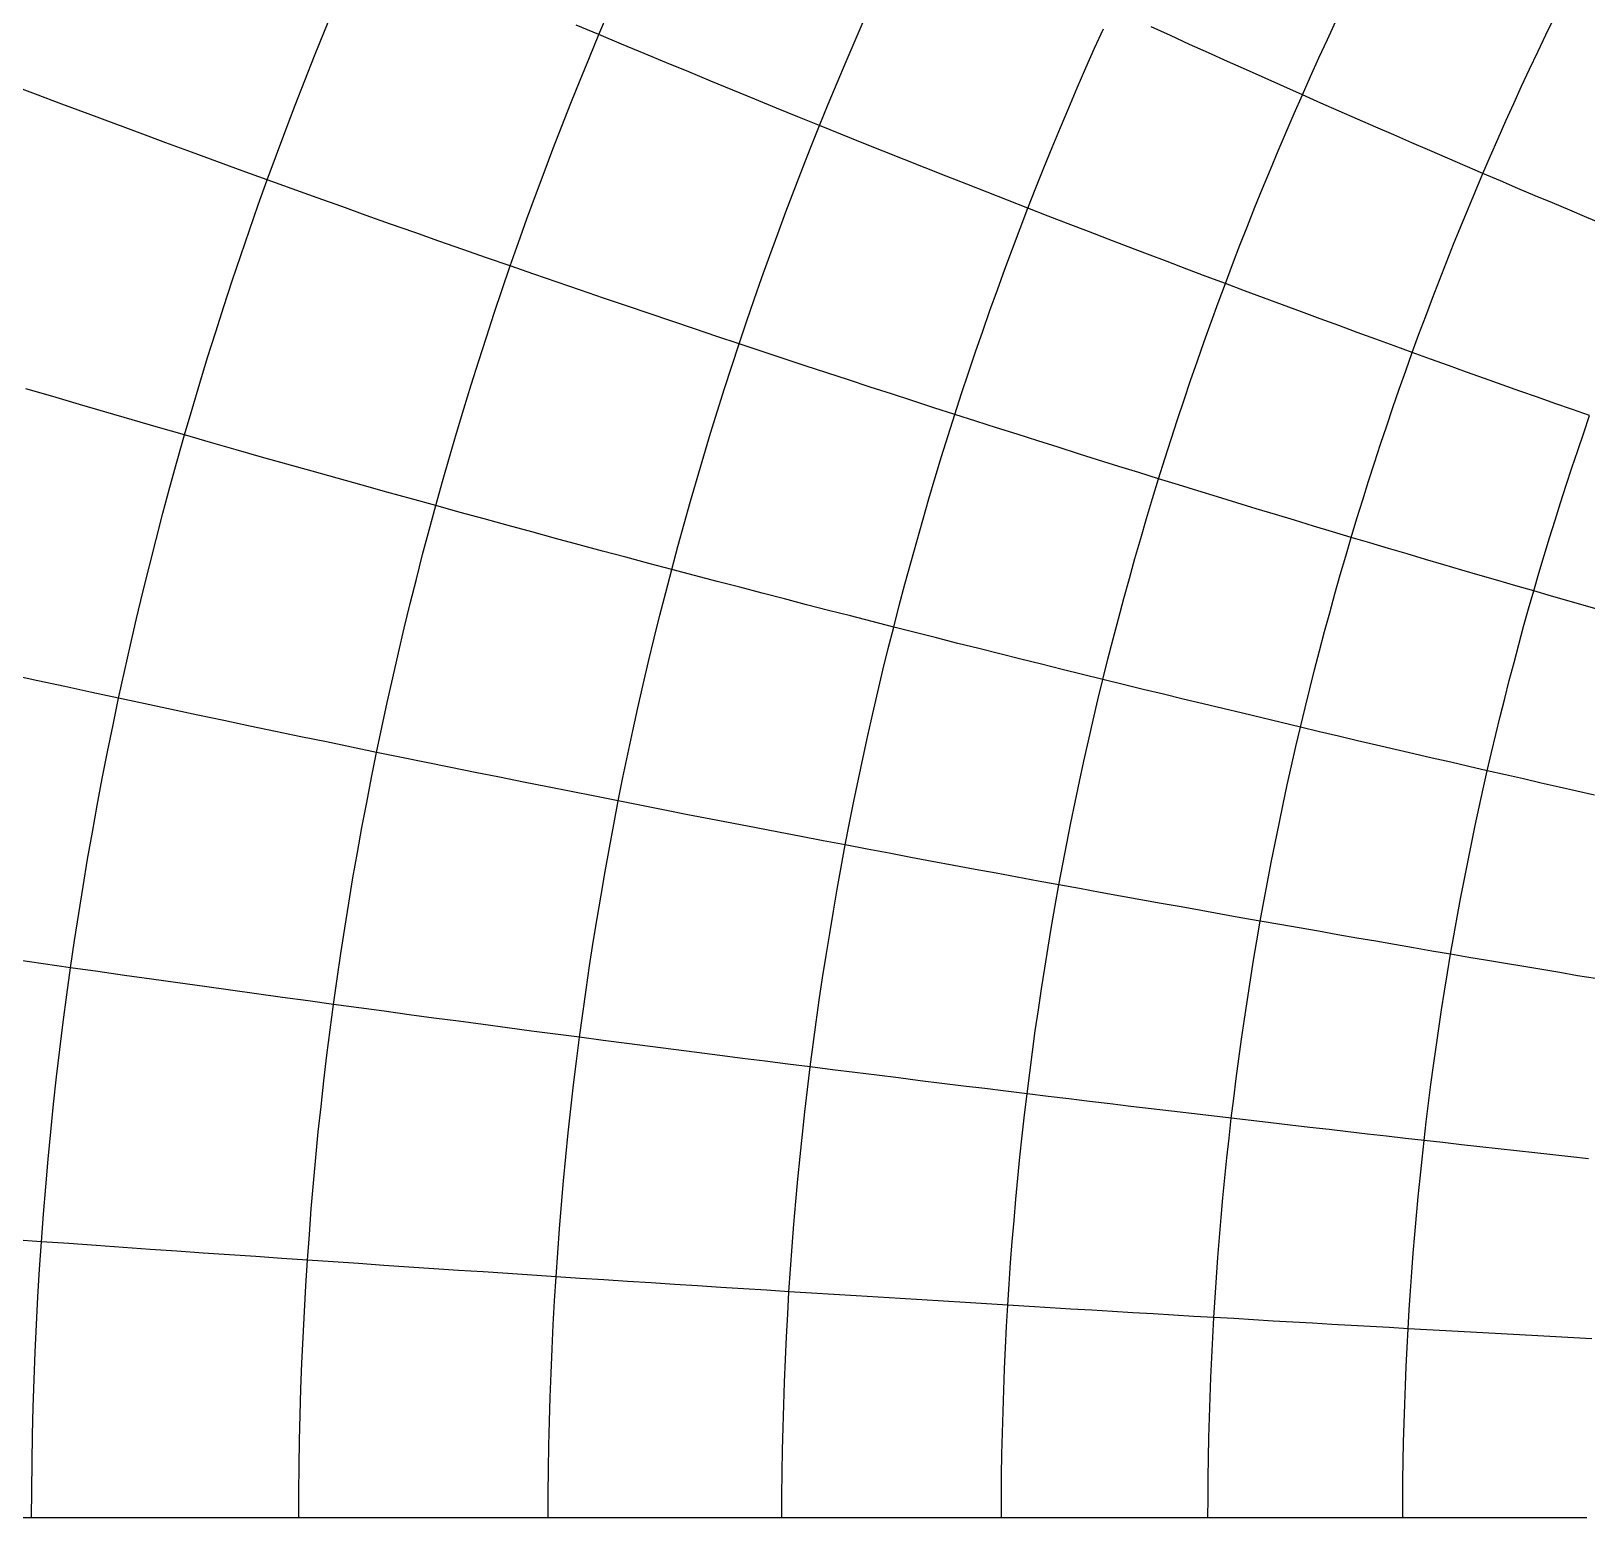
# Model space of a CAD drawing. Header units: metres. Extents: x -3.79 to 3.79, y -1 to 0.
# Drawn here: x -0.5185 to -0.3281, y -1 to -0.8181 of the extents above; entities that cross this region are included whole.
import ezdxf

# ---------------------------------------------------------------- set-up
doc = ezdxf.new("R2010")
doc.units = ezdxf.units.M

msp = doc.modelspace()

# ---------------------------------------------------------------- linework, layer by layer
for p, q in [((-0.48258, -0.81808), (-0.48135, -0.81509)), ((-0.44898, -0.81848), (-0.4478, -0.81571)), ((-0.41763, -0.81919), (-0.4165, -0.81662)), ((-0.35982, -0.8191), (-0.35877, -0.81686)), ((-0.33308, -0.81851), (-0.33207, -0.81642)), ((-0.48379, -0.82108), (-0.48258, -0.81808)), ((-0.44898, -0.81848), (-0.45176, -0.81731)), ((-0.45014, -0.82127), (-0.44898, -0.81848)), ((-0.44621, -0.81964), (-0.44898, -0.81848)), ((-0.38832, -0.82016), (-0.38724, -0.81776)), ((-0.37904, -0.81861), (-0.3814, -0.81754)), ((-0.37669, -0.81968), (-0.37904, -0.81861)), ((-0.33408, -0.8206), (-0.33308, -0.81851)), ((-0.44346, -0.82079), (-0.44621, -0.81964)), ((-0.41874, -0.82178), (-0.41763, -0.81919)), ((-0.38938, -0.82257), (-0.38832, -0.82016)), ((-0.37436, -0.82073), (-0.37669, -0.81968)), ((-0.37204, -0.82177), (-0.37436, -0.82073)), ((-0.36085, -0.82134), (-0.35982, -0.8191)), ((-0.33507, -0.8227), (-0.33408, -0.8206)), ((-0.48499, -0.82409), (-0.48379, -0.82108)), ((-0.45128, -0.82406), (-0.45014, -0.82127)), ((-0.44072, -0.82193), (-0.44346, -0.82079)), ((-0.438, -0.82306), (-0.44072, -0.82193)), ((-0.41984, -0.82438), (-0.41874, -0.82178)), ((-0.39043, -0.825), (-0.38938, -0.82257)), ((-0.36973, -0.82281), (-0.37204, -0.82177)), ((-0.36187, -0.8236), (-0.36085, -0.82134)), ((-0.48616, -0.82711), (-0.48499, -0.82409)), ((-0.45241, -0.82686), (-0.45128, -0.82406)), ((-0.43529, -0.82418), (-0.438, -0.82306)), ((-0.4326, -0.82529), (-0.43529, -0.82418)), ((-0.42092, -0.82699), (-0.41984, -0.82438)), ((-0.36744, -0.82383), (-0.36973, -0.82281)), ((-0.36515, -0.82485), (-0.36744, -0.82383)), ((-0.36288, -0.82586), (-0.36187, -0.8236)), ((-0.33605, -0.82481), (-0.33507, -0.8227)), ((-0.51796, -0.82577), (-0.52122, -0.82454)), ((-0.51473, -0.82699), (-0.51796, -0.82577)), ((-0.42992, -0.82638), (-0.4326, -0.82529)), ((-0.42726, -0.82747), (-0.42992, -0.82638)), ((-0.39147, -0.82743), (-0.39043, -0.825)), ((-0.36288, -0.82586), (-0.36515, -0.82485)), ((-0.36388, -0.82813), (-0.36288, -0.82586)), ((-0.36062, -0.82686), (-0.36288, -0.82586)), ((-0.33702, -0.82692), (-0.33605, -0.82481)), ((-0.51152, -0.82819), (-0.51473, -0.82699)), ((-0.50832, -0.82938), (-0.51152, -0.82819)), ((-0.48732, -0.83015), (-0.48616, -0.82711)), ((-0.45352, -0.82968), (-0.45241, -0.82686)), ((-0.42462, -0.82854), (-0.42726, -0.82747)), ((-0.42198, -0.82961), (-0.42092, -0.82699)), ((-0.3925, -0.82987), (-0.39147, -0.82743)), ((-0.36486, -0.83041), (-0.36388, -0.82813)), ((-0.35837, -0.82785), (-0.36062, -0.82686)), ((-0.35613, -0.82883), (-0.35837, -0.82785)), ((-0.33798, -0.82905), (-0.33702, -0.82692)), ((-0.50515, -0.83056), (-0.50832, -0.82938)), ((-0.48846, -0.8332), (-0.48732, -0.83015)), ((-0.45461, -0.83251), (-0.45352, -0.82968)), ((-0.42198, -0.82961), (-0.42462, -0.82854)), ((-0.42304, -0.83224), (-0.42198, -0.82961)), ((-0.41937, -0.83066), (-0.42198, -0.82961)), ((-0.39351, -0.83232), (-0.3925, -0.82987)), ((-0.35391, -0.82981), (-0.35613, -0.82883)), ((-0.35169, -0.83077), (-0.35391, -0.82981)), ((-0.33892, -0.83118), (-0.33798, -0.82905)), ((-0.502, -0.83172), (-0.50515, -0.83056)), ((-0.49886, -0.83288), (-0.502, -0.83172)), ((-0.41677, -0.83171), (-0.41937, -0.83066)), ((-0.41418, -0.83274), (-0.41677, -0.83171)), ((-0.36584, -0.8327), (-0.36486, -0.83041)), ((-0.34949, -0.83173), (-0.35169, -0.83077)), ((-0.3473, -0.83268), (-0.34949, -0.83173)), ((-0.33986, -0.83332), (-0.33892, -0.83118)), ((-0.49575, -0.83402), (-0.49886, -0.83288)), ((-0.49265, -0.83514), (-0.49575, -0.83402)), ((-0.48958, -0.83626), (-0.48846, -0.8332)), ((-0.45569, -0.83535), (-0.45461, -0.83251)), ((-0.42407, -0.83488), (-0.42304, -0.83224)), ((-0.41161, -0.83377), (-0.41418, -0.83274)), ((-0.40905, -0.83478), (-0.41161, -0.83377)), ((-0.39451, -0.83478), (-0.39351, -0.83232)), ((-0.3668, -0.835), (-0.36584, -0.8327)), ((-0.34511, -0.83362), (-0.3473, -0.83268)), ((-0.34294, -0.83455), (-0.34511, -0.83362)), ((-0.34079, -0.83547), (-0.33986, -0.83332)), ((-0.48958, -0.83626), (-0.49265, -0.83514)), ((-0.45675, -0.83819), (-0.45569, -0.83535)), ((-0.4251, -0.83752), (-0.42407, -0.83488)), ((-0.4065, -0.83579), (-0.40905, -0.83478)), ((-0.40397, -0.83679), (-0.4065, -0.83579)), ((-0.39549, -0.83725), (-0.39451, -0.83478)), ((-0.36775, -0.8373), (-0.3668, -0.835)), ((-0.34079, -0.83547), (-0.34294, -0.83455)), ((-0.3417, -0.83763), (-0.34079, -0.83547)), ((-0.33864, -0.83639), (-0.34079, -0.83547)), ((-0.49068, -0.83933), (-0.48958, -0.83626)), ((-0.48652, -0.83736), (-0.48958, -0.83626)), ((-0.48348, -0.83846), (-0.48652, -0.83736)), ((-0.42611, -0.84018), (-0.4251, -0.83752)), ((-0.40146, -0.83778), (-0.40397, -0.83679)), ((-0.39896, -0.83876), (-0.40146, -0.83778)), ((-0.39647, -0.83972), (-0.39549, -0.83725)), ((-0.36869, -0.83961), (-0.36775, -0.8373)), ((-0.3426, -0.83979), (-0.3417, -0.83763)), ((-0.3365, -0.8373), (-0.33864, -0.83639)), ((-0.33437, -0.8382), (-0.3365, -0.8373)), ((-0.49176, -0.84242), (-0.49068, -0.83933)), ((-0.48046, -0.83954), (-0.48348, -0.83846)), ((-0.47746, -0.84061), (-0.48046, -0.83954)), ((-0.4578, -0.84105), (-0.45675, -0.83819)), ((-0.39647, -0.83972), (-0.39896, -0.83876)), ((-0.39742, -0.84221), (-0.39647, -0.83972)), ((-0.39399, -0.84069), (-0.39647, -0.83972)), ((-0.36961, -0.84194), (-0.36869, -0.83961)), ((-0.33226, -0.83909), (-0.33437, -0.8382)), ((-0.33015, -0.83998), (-0.33226, -0.83909)), ((-0.47448, -0.84167), (-0.47746, -0.84061)), ((-0.47151, -0.84272), (-0.47448, -0.84167)), ((-0.45882, -0.84392), (-0.4578, -0.84105)), ((-0.4271, -0.84285), (-0.42611, -0.84018)), ((-0.39153, -0.84164), (-0.39399, -0.84069)), ((-0.38908, -0.84258), (-0.39153, -0.84164)), ((-0.3435, -0.84197), (-0.3426, -0.83979)), ((-0.32806, -0.84086), (-0.33015, -0.83998)), ((-0.32598, -0.84173), (-0.32806, -0.84086)), ((-0.49282, -0.84551), (-0.49176, -0.84242)), ((-0.46857, -0.84375), (-0.47151, -0.84272)), ((-0.42807, -0.84553), (-0.4271, -0.84285)), ((-0.39837, -0.84471), (-0.39742, -0.84221)), ((-0.38665, -0.84352), (-0.38908, -0.84258)), ((-0.38422, -0.84444), (-0.38665, -0.84352)), ((-0.37052, -0.84427), (-0.36961, -0.84194)), ((-0.34438, -0.84415), (-0.3435, -0.84197)), ((-0.46564, -0.84478), (-0.46857, -0.84375)), ((-0.46273, -0.8458), (-0.46564, -0.84478)), ((-0.45983, -0.8468), (-0.45882, -0.84392)), ((-0.3993, -0.84721), (-0.39837, -0.84471)), ((-0.38182, -0.84536), (-0.38422, -0.84444)), ((-0.37942, -0.84627), (-0.38182, -0.84536)), ((-0.37143, -0.84661), (-0.37052, -0.84427)), ((-0.34525, -0.84634), (-0.34438, -0.84415)), ((-0.49386, -0.84862), (-0.49282, -0.84551)), ((-0.45983, -0.8468), (-0.46273, -0.8458)), ((-0.46082, -0.84969), (-0.45983, -0.8468)), ((-0.45696, -0.8478), (-0.45983, -0.8468)), ((-0.42904, -0.84821), (-0.42807, -0.84553)), ((-0.40022, -0.84972), (-0.3993, -0.84721)), ((-0.37704, -0.84717), (-0.37942, -0.84627)), ((-0.37467, -0.84807), (-0.37704, -0.84717)), ((-0.37231, -0.84895), (-0.37143, -0.84661)), ((-0.34611, -0.84853), (-0.34525, -0.84634)), ((-0.49489, -0.85174), (-0.49386, -0.84862)), ((-0.4541, -0.84879), (-0.45696, -0.8478)), ((-0.45126, -0.84976), (-0.4541, -0.84879)), ((-0.42998, -0.85091), (-0.42904, -0.84821)), ((-0.37231, -0.84895), (-0.37467, -0.84807)), ((-0.37319, -0.8513), (-0.37231, -0.84895)), ((-0.36997, -0.84983), (-0.37231, -0.84895)), ((-0.34696, -0.85074), (-0.34611, -0.84853)), ((-0.4618, -0.85259), (-0.46082, -0.84969)), ((-0.44843, -0.85073), (-0.45126, -0.84976)), ((-0.44562, -0.85168), (-0.44843, -0.85073)), ((-0.43091, -0.85362), (-0.42998, -0.85091)), ((-0.40112, -0.85224), (-0.40022, -0.84972)), ((-0.36764, -0.8507), (-0.36997, -0.84983)), ((-0.36532, -0.85156), (-0.36764, -0.8507)), ((-0.34779, -0.85294), (-0.34696, -0.85074)), ((-0.49589, -0.85486), (-0.49489, -0.85174)), ((-0.46276, -0.8555), (-0.4618, -0.85259)), ((-0.44283, -0.85263), (-0.44562, -0.85168)), ((-0.44005, -0.85357), (-0.44283, -0.85263)), ((-0.40201, -0.85477), (-0.40112, -0.85224)), ((-0.37405, -0.85367), (-0.37319, -0.8513)), ((-0.36301, -0.85242), (-0.36532, -0.85156)), ((-0.36072, -0.85326), (-0.36301, -0.85242)), ((-0.34862, -0.85516), (-0.34779, -0.85294)), ((-0.49688, -0.858), (-0.49589, -0.85486)), ((-0.4373, -0.8545), (-0.44005, -0.85357)), ((-0.43455, -0.85542), (-0.4373, -0.8545)), ((-0.43183, -0.85633), (-0.43091, -0.85362)), ((-0.40288, -0.85731), (-0.40201, -0.85477)), ((-0.3749, -0.85604), (-0.37405, -0.85367)), ((-0.35844, -0.8541), (-0.36072, -0.85326)), ((-0.35617, -0.85493), (-0.35844, -0.8541)), ((-0.35391, -0.85576), (-0.35617, -0.85493)), ((-0.4637, -0.85842), (-0.46276, -0.8555)), ((-0.43183, -0.85633), (-0.43455, -0.85542)), ((-0.43273, -0.85905), (-0.43183, -0.85633)), ((-0.42912, -0.85723), (-0.43183, -0.85633)), ((-0.37574, -0.85841), (-0.3749, -0.85604)), ((-0.35166, -0.85658), (-0.35391, -0.85576)), ((-0.34943, -0.85739), (-0.35166, -0.85658)), ((-0.34943, -0.85739), (-0.34862, -0.85516)), ((-0.49784, -0.86115), (-0.49688, -0.858)), ((-0.46462, -0.86135), (-0.4637, -0.85842)), ((-0.42642, -0.85812), (-0.42912, -0.85723)), ((-0.42374, -0.85901), (-0.42642, -0.85812)), ((-0.40374, -0.85986), (-0.40288, -0.85731)), ((-0.37656, -0.8608), (-0.37574, -0.85841)), ((-0.35023, -0.85962), (-0.34943, -0.85739)), ((-0.34721, -0.85819), (-0.34943, -0.85739)), ((-0.345, -0.85899), (-0.34721, -0.85819)), ((-0.43361, -0.86178), (-0.43273, -0.85905)), ((-0.42108, -0.85989), (-0.42374, -0.85901)), ((-0.41843, -0.86075), (-0.42108, -0.85989)), ((-0.40459, -0.86241), (-0.40374, -0.85986)), ((-0.35102, -0.86186), (-0.35023, -0.85962)), ((-0.3428, -0.85978), (-0.345, -0.85899)), ((-0.34061, -0.86056), (-0.3428, -0.85978)), ((-0.33843, -0.86133), (-0.34061, -0.86056)), ((-0.51584, -0.86279), (-0.51913, -0.86182)), ((-0.49878, -0.86431), (-0.49784, -0.86115)), ((-0.46552, -0.86429), (-0.46462, -0.86135)), ((-0.43447, -0.86452), (-0.43361, -0.86178)), ((-0.4158, -0.86161), (-0.41843, -0.86075)), ((-0.41318, -0.86246), (-0.4158, -0.86161)), ((-0.41058, -0.86331), (-0.41318, -0.86246)), ((-0.40542, -0.86497), (-0.40459, -0.86241)), ((-0.37737, -0.86319), (-0.37656, -0.8608)), ((-0.3518, -0.8641), (-0.35102, -0.86186)), ((-0.33627, -0.8621), (-0.33843, -0.86133)), ((-0.33411, -0.86287), (-0.33627, -0.8621)), ((-0.51257, -0.86375), (-0.51584, -0.86279)), ((-0.50932, -0.8647), (-0.51257, -0.86375)), ((-0.4997, -0.86748), (-0.49878, -0.86431)), ((-0.46641, -0.86724), (-0.46552, -0.86429)), ((-0.43532, -0.86727), (-0.43447, -0.86452)), ((-0.40799, -0.86414), (-0.41058, -0.86331)), ((-0.40542, -0.86497), (-0.40799, -0.86414)), ((-0.37817, -0.86559), (-0.37737, -0.86319)), ((-0.35256, -0.86635), (-0.3518, -0.8641)), ((-0.33197, -0.86362), (-0.33411, -0.86287)), ((-0.32984, -0.86437), (-0.33197, -0.86362)), ((-0.32772, -0.86511), (-0.32984, -0.86437)), ((-0.5061, -0.86564), (-0.50932, -0.8647)), ((-0.50289, -0.86656), (-0.5061, -0.86564)), ((-0.40624, -0.86754), (-0.40542, -0.86497)), ((-0.40286, -0.86579), (-0.40542, -0.86497)), ((-0.40032, -0.8666), (-0.40286, -0.86579)), ((-0.37895, -0.868), (-0.37817, -0.86559)), ((-0.35332, -0.86861), (-0.35256, -0.86635)), ((-0.32845, -0.86723), (-0.32772, -0.86511)), ((-0.4997, -0.86748), (-0.50289, -0.86656)), ((-0.50061, -0.87066), (-0.4997, -0.86748)), ((-0.49654, -0.86839), (-0.4997, -0.86748)), ((-0.46727, -0.8702), (-0.46641, -0.86724)), ((-0.43616, -0.87003), (-0.43532, -0.86727)), ((-0.40704, -0.87011), (-0.40624, -0.86754)), ((-0.39779, -0.8674), (-0.40032, -0.8666)), ((-0.39527, -0.8682), (-0.39779, -0.8674)), ((-0.39277, -0.86899), (-0.39527, -0.8682)), ((-0.37972, -0.87041), (-0.37895, -0.868)), ((-0.32918, -0.86936), (-0.32845, -0.86723)), ((-0.49339, -0.86929), (-0.49654, -0.86839)), ((-0.49027, -0.87018), (-0.49339, -0.86929)), ((-0.48717, -0.87105), (-0.49027, -0.87018)), ((-0.46812, -0.87316), (-0.46727, -0.8702)), ((-0.43697, -0.87279), (-0.43616, -0.87003)), ((-0.40782, -0.8727), (-0.40704, -0.87011)), ((-0.39029, -0.86977), (-0.39277, -0.86899)), ((-0.38782, -0.87055), (-0.39029, -0.86977)), ((-0.35406, -0.87088), (-0.35332, -0.86861)), ((-0.32989, -0.87149), (-0.32918, -0.86936)), ((-0.50149, -0.87385), (-0.50061, -0.87066)), ((-0.48408, -0.87192), (-0.48717, -0.87105)), ((-0.48102, -0.87278), (-0.48408, -0.87192)), ((-0.38536, -0.87132), (-0.38782, -0.87055)), ((-0.38291, -0.87208), (-0.38536, -0.87132)), ((-0.38048, -0.87283), (-0.38291, -0.87208)), ((-0.38048, -0.87283), (-0.37972, -0.87041)), ((-0.35479, -0.87315), (-0.35406, -0.87088)), ((-0.33059, -0.87362), (-0.32989, -0.87149)), ((-0.50235, -0.87705), (-0.50149, -0.87385)), ((-0.47797, -0.87363), (-0.48102, -0.87278)), ((-0.47495, -0.87448), (-0.47797, -0.87363)), ((-0.46895, -0.87613), (-0.46812, -0.87316)), ((-0.43777, -0.87557), (-0.43697, -0.87279)), ((-0.40859, -0.87529), (-0.40782, -0.8727)), ((-0.38122, -0.87526), (-0.38048, -0.87283)), ((-0.37806, -0.87358), (-0.38048, -0.87283)), ((-0.37566, -0.87432), (-0.37806, -0.87358)), ((-0.3555, -0.87543), (-0.35479, -0.87315)), ((-0.33128, -0.87577), (-0.33059, -0.87362)), ((-0.47194, -0.87531), (-0.47495, -0.87448)), ((-0.46895, -0.87613), (-0.47194, -0.87531)), ((-0.43856, -0.87835), (-0.43777, -0.87557)), ((-0.40935, -0.87789), (-0.40859, -0.87529)), ((-0.38195, -0.87769), (-0.38122, -0.87526)), ((-0.37327, -0.87505), (-0.37566, -0.87432)), ((-0.37089, -0.87578), (-0.37327, -0.87505)), ((-0.36853, -0.8765), (-0.37089, -0.87578)), ((-0.35621, -0.87772), (-0.3555, -0.87543)), ((-0.33196, -0.87792), (-0.33128, -0.87577)), ((-0.50319, -0.88026), (-0.50235, -0.87705)), ((-0.46976, -0.87912), (-0.46895, -0.87613)), ((-0.46598, -0.87695), (-0.46895, -0.87613)), ((-0.46303, -0.87776), (-0.46598, -0.87695)), ((-0.4601, -0.87856), (-0.46303, -0.87776)), ((-0.38267, -0.88014), (-0.38195, -0.87769)), ((-0.36618, -0.87721), (-0.36853, -0.8765)), ((-0.36384, -0.87792), (-0.36618, -0.87721)), ((-0.3569, -0.88001), (-0.35621, -0.87772)), ((-0.47056, -0.88211), (-0.46976, -0.87912)), ((-0.45719, -0.87935), (-0.4601, -0.87856)), ((-0.45429, -0.88013), (-0.45719, -0.87935)), ((-0.43932, -0.88114), (-0.43856, -0.87835)), ((-0.41009, -0.8805), (-0.40935, -0.87789)), ((-0.36151, -0.87862), (-0.36384, -0.87792)), ((-0.3592, -0.87932), (-0.36151, -0.87862)), ((-0.3569, -0.88001), (-0.3592, -0.87932)), ((-0.33263, -0.88007), (-0.33196, -0.87792)), ((-0.50401, -0.88348), (-0.50319, -0.88026)), ((-0.45141, -0.88091), (-0.45429, -0.88013)), ((-0.44855, -0.88168), (-0.45141, -0.88091)), ((-0.44007, -0.88393), (-0.43932, -0.88114)), ((-0.41082, -0.88311), (-0.41009, -0.8805)), ((-0.38337, -0.88258), (-0.38267, -0.88014)), ((-0.35758, -0.8823), (-0.3569, -0.88001)), ((-0.35461, -0.88069), (-0.3569, -0.88001)), ((-0.35234, -0.88137), (-0.35461, -0.88069)), ((-0.35007, -0.88204), (-0.35234, -0.88137)), ((-0.33329, -0.88223), (-0.33263, -0.88007)), ((-0.5048, -0.8867), (-0.50401, -0.88348)), ((-0.47133, -0.88511), (-0.47056, -0.88211)), ((-0.44571, -0.88243), (-0.44855, -0.88168)), ((-0.44288, -0.88319), (-0.44571, -0.88243)), ((-0.44007, -0.88393), (-0.44288, -0.88319)), ((-0.41153, -0.88573), (-0.41082, -0.88311)), ((-0.38406, -0.88504), (-0.38337, -0.88258)), ((-0.35824, -0.88461), (-0.35758, -0.8823)), ((-0.34782, -0.8827), (-0.35007, -0.88204)), ((-0.34558, -0.88336), (-0.34782, -0.8827)), ((-0.34336, -0.88401), (-0.34558, -0.88336)), ((-0.33393, -0.8844), (-0.33329, -0.88223)), ((-0.47208, -0.88812), (-0.47133, -0.88511)), ((-0.44081, -0.88674), (-0.44007, -0.88393)), ((-0.43728, -0.88467), (-0.44007, -0.88393)), ((-0.43451, -0.8854), (-0.43728, -0.88467)), ((-0.43175, -0.88612), (-0.43451, -0.8854)), ((-0.38474, -0.8875), (-0.38406, -0.88504)), ((-0.3589, -0.88692), (-0.35824, -0.88461)), ((-0.34114, -0.88466), (-0.34336, -0.88401)), ((-0.33894, -0.8853), (-0.34114, -0.88466)), ((-0.33675, -0.88594), (-0.33894, -0.8853)), ((-0.33457, -0.88657), (-0.33393, -0.8844)), ((-0.50558, -0.88994), (-0.5048, -0.8867)), ((-0.44152, -0.88955), (-0.44081, -0.88674)), ((-0.42901, -0.88684), (-0.43175, -0.88612)), ((-0.42628, -0.88755), (-0.42901, -0.88684)), ((-0.41222, -0.88836), (-0.41153, -0.88573)), ((-0.35954, -0.88923), (-0.3589, -0.88692)), ((-0.33457, -0.88657), (-0.33675, -0.88594)), ((-0.33519, -0.88875), (-0.33457, -0.88657)), ((-0.3324, -0.88719), (-0.33457, -0.88657)), ((-0.33024, -0.88781), (-0.3324, -0.88719)), ((-0.47282, -0.89113), (-0.47208, -0.88812)), ((-0.42358, -0.88825), (-0.42628, -0.88755)), ((-0.42088, -0.88894), (-0.42358, -0.88825)), ((-0.41821, -0.88963), (-0.42088, -0.88894)), ((-0.4129, -0.89099), (-0.41222, -0.88836)), ((-0.3854, -0.88996), (-0.38474, -0.8875)), ((-0.36017, -0.89155), (-0.35954, -0.88923)), ((-0.3358, -0.89093), (-0.33519, -0.88875)), ((-0.32809, -0.88843), (-0.33024, -0.88781)), ((-0.32596, -0.88904), (-0.32809, -0.88843)), ((-0.50633, -0.89318), (-0.50558, -0.88994)), ((-0.47353, -0.89415), (-0.47282, -0.89113)), ((-0.44222, -0.89236), (-0.44152, -0.88955)), ((-0.41555, -0.89031), (-0.41821, -0.88963)), ((-0.4129, -0.89099), (-0.41555, -0.89031)), ((-0.41357, -0.89363), (-0.4129, -0.89099)), ((-0.41028, -0.89166), (-0.4129, -0.89099)), ((-0.38605, -0.89243), (-0.3854, -0.88996)), ((-0.3364, -0.89311), (-0.3358, -0.89093)), ((-0.4429, -0.89519), (-0.44222, -0.89236)), ((-0.40766, -0.89232), (-0.41028, -0.89166)), ((-0.40506, -0.89298), (-0.40766, -0.89232)), ((-0.40248, -0.89363), (-0.40506, -0.89298)), ((-0.38668, -0.89491), (-0.38605, -0.89243)), ((-0.36079, -0.89388), (-0.36017, -0.89155)), ((-0.50706, -0.89643), (-0.50633, -0.89318)), ((-0.47423, -0.89718), (-0.47353, -0.89415)), ((-0.41422, -0.89628), (-0.41357, -0.89363)), ((-0.39991, -0.89427), (-0.40248, -0.89363)), ((-0.39736, -0.89491), (-0.39991, -0.89427)), ((-0.39482, -0.89554), (-0.39736, -0.89491)), ((-0.3873, -0.8974), (-0.38668, -0.89491)), ((-0.36139, -0.89621), (-0.36079, -0.89388)), ((-0.33698, -0.89531), (-0.3364, -0.89311)), ((-0.51767, -0.89756), (-0.52101, -0.89683)), ((-0.50777, -0.89969), (-0.50706, -0.89643)), ((-0.44356, -0.89802), (-0.4429, -0.89519)), ((-0.41485, -0.89893), (-0.41422, -0.89628)), ((-0.3923, -0.89616), (-0.39482, -0.89554)), ((-0.38979, -0.89678), (-0.3923, -0.89616)), ((-0.3873, -0.8974), (-0.38979, -0.89678)), ((-0.36198, -0.89855), (-0.36139, -0.89621)), ((-0.33756, -0.89751), (-0.33698, -0.89531)), ((-0.51435, -0.89828), (-0.51767, -0.89756)), ((-0.51105, -0.89899), (-0.51435, -0.89828)), ((-0.47491, -0.90022), (-0.47423, -0.89718)), ((-0.44421, -0.90086), (-0.44356, -0.89802)), ((-0.3879, -0.89989), (-0.3873, -0.8974)), ((-0.38482, -0.89801), (-0.3873, -0.8974)), ((-0.38235, -0.89861), (-0.38482, -0.89801)), ((-0.3799, -0.89921), (-0.38235, -0.89861)), ((-0.36256, -0.90089), (-0.36198, -0.89855)), ((-0.33812, -0.89971), (-0.33756, -0.89751)), ((-0.50777, -0.89969), (-0.51105, -0.89899)), ((-0.50846, -0.90296), (-0.50777, -0.89969)), ((-0.50452, -0.90039), (-0.50777, -0.89969)), ((-0.50129, -0.90108), (-0.50452, -0.90039)), ((-0.47556, -0.90327), (-0.47491, -0.90022)), ((-0.41546, -0.90158), (-0.41485, -0.89893)), ((-0.38849, -0.90238), (-0.3879, -0.89989)), ((-0.37746, -0.8998), (-0.3799, -0.89921)), ((-0.37504, -0.90038), (-0.37746, -0.8998)), ((-0.37263, -0.90097), (-0.37504, -0.90038)), ((-0.33867, -0.90192), (-0.33812, -0.89971)), ((-0.49808, -0.90176), (-0.50129, -0.90108)), ((-0.49489, -0.90243), (-0.49808, -0.90176)), ((-0.49173, -0.9031), (-0.49489, -0.90243)), ((-0.44484, -0.9037), (-0.44421, -0.90086)), ((-0.41607, -0.90425), (-0.41546, -0.90158)), ((-0.38906, -0.90489), (-0.38849, -0.90238)), ((-0.37023, -0.90154), (-0.37263, -0.90097)), ((-0.36785, -0.90211), (-0.37023, -0.90154)), ((-0.36548, -0.90268), (-0.36785, -0.90211)), ((-0.36312, -0.90324), (-0.36256, -0.90089)), ((-0.33921, -0.90413), (-0.33867, -0.90192)), ((-0.50913, -0.90624), (-0.50846, -0.90296)), ((-0.48858, -0.90375), (-0.49173, -0.9031)), ((-0.48546, -0.90441), (-0.48858, -0.90375)), ((-0.48235, -0.90505), (-0.48546, -0.90441)), ((-0.4762, -0.90632), (-0.47556, -0.90327)), ((-0.44545, -0.90655), (-0.44484, -0.9037)), ((-0.41665, -0.90692), (-0.41607, -0.90425)), ((-0.36312, -0.90324), (-0.36548, -0.90268)), ((-0.36367, -0.90559), (-0.36312, -0.90324)), ((-0.36078, -0.90379), (-0.36312, -0.90324)), ((-0.35845, -0.90434), (-0.36078, -0.90379)), ((-0.35613, -0.90489), (-0.35845, -0.90434)), ((-0.33974, -0.90635), (-0.33921, -0.90413)), ((-0.50977, -0.90952), (-0.50913, -0.90624)), ((-0.47926, -0.90569), (-0.48235, -0.90505)), ((-0.4762, -0.90632), (-0.47926, -0.90569)), ((-0.47682, -0.90938), (-0.4762, -0.90632)), ((-0.47315, -0.90694), (-0.4762, -0.90632)), ((-0.38963, -0.90739), (-0.38906, -0.90489)), ((-0.36421, -0.90795), (-0.36367, -0.90559)), ((-0.35382, -0.90543), (-0.35613, -0.90489)), ((-0.35153, -0.90596), (-0.35382, -0.90543)), ((-0.34925, -0.90649), (-0.35153, -0.90596)), ((-0.34026, -0.90857), (-0.33974, -0.90635)), ((-0.47013, -0.90756), (-0.47315, -0.90694)), ((-0.46712, -0.90817), (-0.47013, -0.90756)), ((-0.46414, -0.90877), (-0.46712, -0.90817)), ((-0.44604, -0.90941), (-0.44545, -0.90655)), ((-0.41722, -0.9096), (-0.41665, -0.90692)), ((-0.39017, -0.9099), (-0.38963, -0.90739)), ((-0.36473, -0.91031), (-0.36421, -0.90795)), ((-0.34698, -0.90702), (-0.34925, -0.90649)), ((-0.34473, -0.90754), (-0.34698, -0.90702)), ((-0.34249, -0.90806), (-0.34473, -0.90754)), ((-0.34026, -0.90857), (-0.34249, -0.90806)), ((-0.5104, -0.91281), (-0.50977, -0.90952)), ((-0.47741, -0.91244), (-0.47682, -0.90938)), ((-0.46117, -0.90937), (-0.46414, -0.90877)), ((-0.45822, -0.90997), (-0.46117, -0.90937)), ((-0.45529, -0.91055), (-0.45822, -0.90997)), ((-0.44661, -0.91227), (-0.44604, -0.90941)), ((-0.41777, -0.91228), (-0.41722, -0.9096)), ((-0.3907, -0.91242), (-0.39017, -0.9099)), ((-0.34076, -0.9108), (-0.34026, -0.90857)), ((-0.33804, -0.90908), (-0.34026, -0.90857)), ((-0.33583, -0.90958), (-0.33804, -0.90908)), ((-0.33364, -0.91008), (-0.33583, -0.90958)), ((-0.33145, -0.91057), (-0.33364, -0.91008)), ((-0.45238, -0.91113), (-0.45529, -0.91055)), ((-0.44949, -0.9117), (-0.45238, -0.91113)), ((-0.44661, -0.91227), (-0.44949, -0.9117)), ((-0.36524, -0.91268), (-0.36473, -0.91031)), ((-0.34125, -0.91303), (-0.34076, -0.9108)), ((-0.32928, -0.91106), (-0.33145, -0.91057)), ((-0.32712, -0.91155), (-0.32928, -0.91106)), ((-0.51099, -0.9161), (-0.5104, -0.91281)), ((-0.47799, -0.91551), (-0.47741, -0.91244)), ((-0.44717, -0.91514), (-0.44661, -0.91227)), ((-0.44376, -0.91284), (-0.44661, -0.91227)), ((-0.44092, -0.91339), (-0.44376, -0.91284)), ((-0.4381, -0.91395), (-0.44092, -0.91339)), ((-0.43529, -0.91449), (-0.4381, -0.91395)), ((-0.41831, -0.91496), (-0.41777, -0.91228)), ((-0.39122, -0.91494), (-0.3907, -0.91242)), ((-0.36574, -0.91505), (-0.36524, -0.91268)), ((-0.34173, -0.91526), (-0.34125, -0.91303)), ((-0.47855, -0.91859), (-0.47799, -0.91551)), ((-0.44771, -0.91802), (-0.44717, -0.91514)), ((-0.43251, -0.91503), (-0.43529, -0.91449)), ((-0.42974, -0.91557), (-0.43251, -0.91503)), ((-0.42699, -0.9161), (-0.42974, -0.91557)), ((-0.41883, -0.91765), (-0.41831, -0.91496)), ((-0.39172, -0.91747), (-0.39122, -0.91494)), ((-0.36623, -0.91742), (-0.36574, -0.91505)), ((-0.3422, -0.9175), (-0.34173, -0.91526)), ((-0.51157, -0.91941), (-0.51099, -0.9161)), ((-0.42425, -0.91662), (-0.42699, -0.9161)), ((-0.42153, -0.91714), (-0.42425, -0.91662)), ((-0.41883, -0.91765), (-0.42153, -0.91714)), ((-0.41933, -0.92035), (-0.41883, -0.91765)), ((-0.41614, -0.91816), (-0.41883, -0.91765)), ((-0.39221, -0.92), (-0.39172, -0.91747)), ((-0.3667, -0.9198), (-0.36623, -0.91742)), ((-0.34265, -0.91975), (-0.3422, -0.9175)), ((-0.51212, -0.92272), (-0.51157, -0.91941)), ((-0.47909, -0.92167), (-0.47855, -0.91859)), ((-0.44823, -0.9209), (-0.44771, -0.91802)), ((-0.41347, -0.91867), (-0.41614, -0.91816)), ((-0.41082, -0.91917), (-0.41347, -0.91867)), ((-0.40818, -0.91966), (-0.41082, -0.91917)), ((-0.40556, -0.92015), (-0.40818, -0.91966)), ((-0.3431, -0.92199), (-0.34265, -0.91975)), ((-0.44873, -0.92378), (-0.44823, -0.9209)), ((-0.41982, -0.92305), (-0.41933, -0.92035)), ((-0.40295, -0.92064), (-0.40556, -0.92015)), ((-0.40036, -0.92112), (-0.40295, -0.92064)), ((-0.39779, -0.92159), (-0.40036, -0.92112)), ((-0.39523, -0.92207), (-0.39779, -0.92159)), ((-0.39268, -0.92253), (-0.39221, -0.92)), ((-0.36716, -0.92219), (-0.3667, -0.9198)), ((-0.51265, -0.92603), (-0.51212, -0.92272)), ((-0.4796, -0.92476), (-0.47909, -0.92167)), ((-0.42029, -0.92576), (-0.41982, -0.92305)), ((-0.39268, -0.92253), (-0.39523, -0.92207)), ((-0.39314, -0.92507), (-0.39268, -0.92253)), ((-0.39015, -0.923), (-0.39268, -0.92253)), ((-0.38764, -0.92345), (-0.39015, -0.923)), ((-0.38514, -0.92391), (-0.38764, -0.92345)), ((-0.3676, -0.92458), (-0.36716, -0.92219)), ((-0.34353, -0.92424), (-0.3431, -0.92199)), ((-0.4801, -0.92785), (-0.4796, -0.92476)), ((-0.44921, -0.92667), (-0.44873, -0.92378)), ((-0.39358, -0.92762), (-0.39314, -0.92507)), ((-0.38265, -0.92436), (-0.38514, -0.92391)), ((-0.38018, -0.9248), (-0.38265, -0.92436)), ((-0.37772, -0.92524), (-0.38018, -0.9248)), ((-0.37528, -0.92568), (-0.37772, -0.92524)), ((-0.36803, -0.92697), (-0.3676, -0.92458)), ((-0.34395, -0.9265), (-0.34353, -0.92424)), ((-0.51316, -0.92936), (-0.51265, -0.92603)), ((-0.44968, -0.92956), (-0.44921, -0.92667)), ((-0.42074, -0.92847), (-0.42029, -0.92576)), ((-0.37285, -0.92612), (-0.37528, -0.92568)), ((-0.37043, -0.92655), (-0.37285, -0.92612)), ((-0.36803, -0.92697), (-0.37043, -0.92655)), ((-0.36845, -0.92937), (-0.36803, -0.92697)), ((-0.36564, -0.92739), (-0.36803, -0.92697)), ((-0.34435, -0.92876), (-0.34395, -0.9265)), ((-0.48057, -0.93095), (-0.4801, -0.92785)), ((-0.42118, -0.93118), (-0.42074, -0.92847)), ((-0.39401, -0.93017), (-0.39358, -0.92762)), ((-0.36327, -0.92781), (-0.36564, -0.92739)), ((-0.36091, -0.92822), (-0.36327, -0.92781)), ((-0.35856, -0.92863), (-0.36091, -0.92822)), ((-0.35622, -0.92904), (-0.35856, -0.92863)), ((-0.3539, -0.92944), (-0.35622, -0.92904)), ((-0.34474, -0.93102), (-0.34435, -0.92876)), ((-0.51365, -0.93268), (-0.51316, -0.92936)), ((-0.48103, -0.93405), (-0.48057, -0.93095)), ((-0.45013, -0.93246), (-0.44968, -0.92956)), ((-0.39442, -0.93272), (-0.39401, -0.93017)), ((-0.36885, -0.93177), (-0.36845, -0.92937)), ((-0.35159, -0.92984), (-0.3539, -0.92944)), ((-0.3493, -0.93024), (-0.35159, -0.92984)), ((-0.34702, -0.93063), (-0.3493, -0.93024)), ((-0.34474, -0.93102), (-0.34702, -0.93063)), ((-0.34513, -0.93329), (-0.34474, -0.93102)), ((-0.34249, -0.93141), (-0.34474, -0.93102)), ((-0.51699, -0.9322), (-0.52036, -0.93172)), ((-0.51365, -0.93268), (-0.51699, -0.9322)), ((-0.51411, -0.93601), (-0.51365, -0.93268)), ((-0.51033, -0.93315), (-0.51365, -0.93268)), ((-0.45055, -0.93537), (-0.45013, -0.93246)), ((-0.4216, -0.9339), (-0.42118, -0.93118)), ((-0.39482, -0.93527), (-0.39442, -0.93272)), ((-0.36924, -0.93417), (-0.36885, -0.93177)), ((-0.34024, -0.93179), (-0.34249, -0.93141)), ((-0.33801, -0.93217), (-0.34024, -0.93179)), ((-0.33579, -0.93254), (-0.33801, -0.93217)), ((-0.33358, -0.93291), (-0.33579, -0.93254)), ((-0.33138, -0.93328), (-0.33358, -0.93291)), ((-0.50704, -0.93362), (-0.51033, -0.93315)), ((-0.50376, -0.93408), (-0.50704, -0.93362)), ((-0.50051, -0.93453), (-0.50376, -0.93408)), ((-0.49728, -0.93498), (-0.50051, -0.93453)), ((-0.49408, -0.93543), (-0.49728, -0.93498)), ((-0.48146, -0.93716), (-0.48103, -0.93405)), ((-0.42201, -0.93663), (-0.4216, -0.9339)), ((-0.36962, -0.93658), (-0.36924, -0.93417)), ((-0.34549, -0.93556), (-0.34513, -0.93329)), ((-0.3292, -0.93365), (-0.33138, -0.93328)), ((-0.32702, -0.93401), (-0.3292, -0.93365)), ((-0.51455, -0.93935), (-0.51411, -0.93601)), ((-0.49089, -0.93587), (-0.49408, -0.93543)), ((-0.48773, -0.93631), (-0.49089, -0.93587)), ((-0.48459, -0.93674), (-0.48773, -0.93631)), ((-0.48146, -0.93716), (-0.48459, -0.93674)), ((-0.45096, -0.93828), (-0.45055, -0.93537)), ((-0.42239, -0.93935), (-0.42201, -0.93663)), ((-0.3952, -0.93783), (-0.39482, -0.93527)), ((-0.36998, -0.93899), (-0.36962, -0.93658)), ((-0.34585, -0.93783), (-0.34549, -0.93556)), ((-0.48188, -0.94028), (-0.48146, -0.93716)), ((-0.47836, -0.93759), (-0.48146, -0.93716)), ((-0.47528, -0.938), (-0.47836, -0.93759)), ((-0.47222, -0.93842), (-0.47528, -0.938)), ((-0.46918, -0.93883), (-0.47222, -0.93842)), ((-0.45136, -0.94119), (-0.45096, -0.93828)), ((-0.39557, -0.9404), (-0.3952, -0.93783)), ((-0.34619, -0.9401), (-0.34585, -0.93783)), ((-0.51497, -0.94269), (-0.51455, -0.93935)), ((-0.48227, -0.94339), (-0.48188, -0.94028)), ((-0.46616, -0.93923), (-0.46918, -0.93883)), ((-0.46316, -0.93963), (-0.46616, -0.93923)), ((-0.46018, -0.94002), (-0.46316, -0.93963)), ((-0.45722, -0.94042), (-0.46018, -0.94002)), ((-0.45428, -0.9408), (-0.45722, -0.94042)), ((-0.42277, -0.94208), (-0.42239, -0.93935)), ((-0.39592, -0.94296), (-0.39557, -0.9404)), ((-0.37033, -0.94141), (-0.36998, -0.93899)), ((-0.34652, -0.94238), (-0.34619, -0.9401)), ((-0.45136, -0.94119), (-0.45428, -0.9408)), ((-0.45173, -0.9441), (-0.45136, -0.94119)), ((-0.44845, -0.94157), (-0.45136, -0.94119)), ((-0.44556, -0.94194), (-0.44845, -0.94157)), ((-0.4427, -0.94232), (-0.44556, -0.94194)), ((-0.43985, -0.94268), (-0.4427, -0.94232)), ((-0.42312, -0.94482), (-0.42277, -0.94208)), ((-0.37066, -0.94382), (-0.37033, -0.94141)), ((-0.34684, -0.94466), (-0.34652, -0.94238)), ((-0.51536, -0.94604), (-0.51497, -0.94269)), ((-0.48264, -0.94652), (-0.48227, -0.94339)), ((-0.45208, -0.94702), (-0.45173, -0.9441)), ((-0.43701, -0.94305), (-0.43985, -0.94268)), ((-0.4342, -0.94341), (-0.43701, -0.94305)), ((-0.4314, -0.94377), (-0.4342, -0.94341)), ((-0.42862, -0.94412), (-0.4314, -0.94377)), ((-0.42586, -0.94447), (-0.42862, -0.94412)), ((-0.42312, -0.94482), (-0.42586, -0.94447)), ((-0.39626, -0.94553), (-0.39592, -0.94296)), ((-0.37098, -0.94624), (-0.37066, -0.94382)), ((-0.51573, -0.94939), (-0.51536, -0.94604)), ((-0.42346, -0.94756), (-0.42312, -0.94482)), ((-0.42039, -0.94516), (-0.42312, -0.94482)), ((-0.41768, -0.9455), (-0.42039, -0.94516)), ((-0.41498, -0.94584), (-0.41768, -0.9455)), ((-0.41231, -0.94617), (-0.41498, -0.94584)), ((-0.40965, -0.9465), (-0.41231, -0.94617)), ((-0.39658, -0.94811), (-0.39626, -0.94553)), ((-0.37128, -0.94867), (-0.37098, -0.94624)), ((-0.34714, -0.94695), (-0.34684, -0.94466)), ((-0.48299, -0.94964), (-0.48264, -0.94652)), ((-0.45242, -0.94995), (-0.45208, -0.94702)), ((-0.42377, -0.9503), (-0.42346, -0.94756)), ((-0.407, -0.94683), (-0.40965, -0.9465)), ((-0.40437, -0.94715), (-0.407, -0.94683)), ((-0.40176, -0.94747), (-0.40437, -0.94715)), ((-0.39916, -0.94779), (-0.40176, -0.94747)), ((-0.39658, -0.94811), (-0.39916, -0.94779)), ((-0.39688, -0.95068), (-0.39658, -0.94811)), ((-0.39401, -0.94842), (-0.39658, -0.94811)), ((-0.34744, -0.94924), (-0.34714, -0.94695)), ((-0.51607, -0.95275), (-0.51573, -0.94939)), ((-0.48333, -0.95277), (-0.48299, -0.94964)), ((-0.45273, -0.95287), (-0.45242, -0.94995)), ((-0.39146, -0.94873), (-0.39401, -0.94842)), ((-0.38892, -0.94903), (-0.39146, -0.94873)), ((-0.3864, -0.94934), (-0.38892, -0.94903)), ((-0.38389, -0.94964), (-0.3864, -0.94934)), ((-0.3814, -0.94993), (-0.38389, -0.94964)), ((-0.37892, -0.95023), (-0.3814, -0.94993)), ((-0.37158, -0.95109), (-0.37128, -0.94867)), ((-0.34772, -0.95153), (-0.34744, -0.94924)), ((-0.42408, -0.95304), (-0.42377, -0.9503)), ((-0.39717, -0.95326), (-0.39688, -0.95068)), ((-0.37646, -0.95052), (-0.37892, -0.95023)), ((-0.37401, -0.95081), (-0.37646, -0.95052)), ((-0.37158, -0.95109), (-0.37401, -0.95081)), ((-0.37185, -0.95352), (-0.37158, -0.95109)), ((-0.36916, -0.95138), (-0.37158, -0.95109)), ((-0.36675, -0.95166), (-0.36916, -0.95138)), ((-0.36436, -0.95194), (-0.36675, -0.95166)), ((-0.36198, -0.95221), (-0.36436, -0.95194)), ((-0.34798, -0.95382), (-0.34772, -0.95153)), ((-0.51639, -0.95611), (-0.51607, -0.95275)), ((-0.48363, -0.95591), (-0.48333, -0.95277)), ((-0.45303, -0.9558), (-0.45273, -0.95287)), ((-0.42436, -0.95579), (-0.42408, -0.95304)), ((-0.39745, -0.95584), (-0.39717, -0.95326)), ((-0.37212, -0.95595), (-0.37185, -0.95352)), ((-0.35961, -0.95249), (-0.36198, -0.95221)), ((-0.35726, -0.95276), (-0.35961, -0.95249)), ((-0.35492, -0.95303), (-0.35726, -0.95276)), ((-0.35259, -0.95329), (-0.35492, -0.95303)), ((-0.35028, -0.95356), (-0.35259, -0.95329)), ((-0.34798, -0.95382), (-0.35028, -0.95356)), ((-0.34824, -0.95611), (-0.34798, -0.95382)), ((-0.3457, -0.95408), (-0.34798, -0.95382)), ((-0.48392, -0.95904), (-0.48363, -0.95591)), ((-0.45331, -0.95874), (-0.45303, -0.9558)), ((-0.42463, -0.95854), (-0.42436, -0.95579)), ((-0.39771, -0.95843), (-0.39745, -0.95584)), ((-0.34342, -0.95433), (-0.3457, -0.95408)), ((-0.34116, -0.95459), (-0.34342, -0.95433)), ((-0.33891, -0.95484), (-0.34116, -0.95459)), ((-0.33667, -0.95509), (-0.33891, -0.95484)), ((-0.33445, -0.95534), (-0.33667, -0.95509)), ((-0.33224, -0.95558), (-0.33445, -0.95534)), ((-0.33004, -0.95583), (-0.33224, -0.95558)), ((-0.32785, -0.95607), (-0.33004, -0.95583)), ((-0.51669, -0.95947), (-0.51639, -0.95611)), ((-0.37237, -0.95839), (-0.37212, -0.95595)), ((-0.34848, -0.95841), (-0.34824, -0.95611)), ((-0.51697, -0.96284), (-0.51669, -0.95947)), ((-0.48419, -0.96218), (-0.48392, -0.95904)), ((-0.45357, -0.96167), (-0.45331, -0.95874)), ((-0.42488, -0.96129), (-0.42463, -0.95854)), ((-0.39795, -0.96101), (-0.39771, -0.95843)), ((-0.37261, -0.96082), (-0.37237, -0.95839)), ((-0.3487, -0.96071), (-0.34848, -0.95841)), ((-0.42512, -0.96405), (-0.42488, -0.96129)), ((-0.39818, -0.9636), (-0.39795, -0.96101)), ((-0.37283, -0.96326), (-0.37261, -0.96082)), ((-0.34892, -0.96301), (-0.3487, -0.96071)), ((-0.51722, -0.9662), (-0.51697, -0.96284)), ((-0.48443, -0.96532), (-0.48419, -0.96218)), ((-0.45381, -0.96461), (-0.45357, -0.96167)), ((-0.37303, -0.9657), (-0.37283, -0.96326)), ((-0.34912, -0.96531), (-0.34892, -0.96301)), ((-0.48466, -0.96847), (-0.48443, -0.96532)), ((-0.45403, -0.96755), (-0.45381, -0.96461)), ((-0.42533, -0.9668), (-0.42512, -0.96405)), ((-0.39839, -0.96619), (-0.39818, -0.9636)), ((-0.34931, -0.96762), (-0.34912, -0.96531)), ((-0.51722, -0.9662), (-0.5206, -0.96596)), ((-0.51745, -0.96958), (-0.51722, -0.9662)), ((-0.51386, -0.96644), (-0.51722, -0.9662)), ((-0.51053, -0.96668), (-0.51386, -0.96644)), ((-0.50721, -0.96691), (-0.51053, -0.96668)), ((-0.50392, -0.96714), (-0.50721, -0.96691)), ((-0.50066, -0.96737), (-0.50392, -0.96714)), ((-0.42553, -0.96956), (-0.42533, -0.9668)), ((-0.39859, -0.96879), (-0.39839, -0.96619)), ((-0.37323, -0.96815), (-0.37303, -0.9657)), ((-0.49741, -0.96759), (-0.50066, -0.96737)), ((-0.49419, -0.96781), (-0.49741, -0.96759)), ((-0.49099, -0.96803), (-0.49419, -0.96781)), ((-0.48781, -0.96825), (-0.49099, -0.96803)), ((-0.48466, -0.96847), (-0.48781, -0.96825)), ((-0.48486, -0.97161), (-0.48466, -0.96847)), ((-0.48152, -0.96868), (-0.48466, -0.96847)), ((-0.47841, -0.96889), (-0.48152, -0.96868)), ((-0.47532, -0.9691), (-0.47841, -0.96889)), ((-0.47224, -0.9693), (-0.47532, -0.9691)), ((-0.45423, -0.97049), (-0.45403, -0.96755)), ((-0.39877, -0.97138), (-0.39859, -0.96879)), ((-0.37341, -0.97059), (-0.37323, -0.96815)), ((-0.34949, -0.96992), (-0.34931, -0.96762)), ((-0.51765, -0.97295), (-0.51745, -0.96958)), ((-0.46919, -0.96951), (-0.47224, -0.9693)), ((-0.46616, -0.96971), (-0.46919, -0.96951)), ((-0.46315, -0.96991), (-0.46616, -0.96971)), ((-0.46015, -0.97011), (-0.46315, -0.96991)), ((-0.45718, -0.9703), (-0.46015, -0.97011)), ((-0.45423, -0.97049), (-0.45718, -0.9703)), ((-0.45441, -0.97344), (-0.45423, -0.97049)), ((-0.4513, -0.97069), (-0.45423, -0.97049)), ((-0.44838, -0.97088), (-0.4513, -0.97069)), ((-0.44548, -0.97106), (-0.44838, -0.97088)), ((-0.44261, -0.97125), (-0.44548, -0.97106)), ((-0.42572, -0.97232), (-0.42553, -0.96956)), ((-0.37357, -0.97303), (-0.37341, -0.97059)), ((-0.34965, -0.97223), (-0.34949, -0.96992)), ((-0.51783, -0.97633), (-0.51765, -0.97295)), ((-0.48504, -0.97476), (-0.48486, -0.97161)), ((-0.43974, -0.97143), (-0.44261, -0.97125)), ((-0.4369, -0.97161), (-0.43974, -0.97143)), ((-0.43408, -0.97179), (-0.4369, -0.97161)), ((-0.43127, -0.97197), (-0.43408, -0.97179)), ((-0.42849, -0.97215), (-0.43127, -0.97197)), ((-0.42572, -0.97232), (-0.42849, -0.97215)), ((-0.42588, -0.97508), (-0.42572, -0.97232)), ((-0.42296, -0.9725), (-0.42572, -0.97232)), ((-0.42023, -0.97267), (-0.42296, -0.9725)), ((-0.41751, -0.97284), (-0.42023, -0.97267)), ((-0.4148, -0.973), (-0.41751, -0.97284)), ((-0.41212, -0.97317), (-0.4148, -0.973)), ((-0.39893, -0.97398), (-0.39877, -0.97138)), ((-0.37372, -0.97548), (-0.37357, -0.97303)), ((-0.3498, -0.97454), (-0.34965, -0.97223)), ((-0.4852, -0.97791), (-0.48504, -0.97476)), ((-0.45458, -0.97639), (-0.45441, -0.97344)), ((-0.40945, -0.97333), (-0.41212, -0.97317)), ((-0.4068, -0.9735), (-0.40945, -0.97333)), ((-0.40416, -0.97366), (-0.4068, -0.9735)), ((-0.40154, -0.97382), (-0.40416, -0.97366)), ((-0.39893, -0.97398), (-0.40154, -0.97382)), ((-0.39908, -0.97657), (-0.39893, -0.97398)), ((-0.39634, -0.97413), (-0.39893, -0.97398)), ((-0.39377, -0.97429), (-0.39634, -0.97413)), ((-0.39121, -0.97444), (-0.39377, -0.97429)), ((-0.38867, -0.9746), (-0.39121, -0.97444)), ((-0.38614, -0.97475), (-0.38867, -0.9746)), ((-0.38363, -0.9749), (-0.38614, -0.97475)), ((-0.38113, -0.97504), (-0.38363, -0.9749)), ((-0.34994, -0.97685), (-0.3498, -0.97454)), ((-0.51798, -0.97971), (-0.51783, -0.97633)), ((-0.45472, -0.97933), (-0.45458, -0.97639)), ((-0.42603, -0.97785), (-0.42588, -0.97508)), ((-0.39922, -0.97918), (-0.39908, -0.97657)), ((-0.37865, -0.97519), (-0.38113, -0.97504)), ((-0.37618, -0.97534), (-0.37865, -0.97519)), ((-0.37372, -0.97548), (-0.37618, -0.97534)), ((-0.37386, -0.97793), (-0.37372, -0.97548)), ((-0.37128, -0.97562), (-0.37372, -0.97548)), ((-0.36885, -0.97576), (-0.37128, -0.97562)), ((-0.36644, -0.97591), (-0.36885, -0.97576)), ((-0.36404, -0.97604), (-0.36644, -0.97591)), ((-0.36166, -0.97618), (-0.36404, -0.97604)), ((-0.35929, -0.97632), (-0.36166, -0.97618)), ((-0.35693, -0.97645), (-0.35929, -0.97632)), ((-0.35459, -0.97659), (-0.35693, -0.97645)), ((-0.35226, -0.97672), (-0.35459, -0.97659)), ((-0.34994, -0.97685), (-0.35226, -0.97672)), ((-0.35006, -0.97916), (-0.34994, -0.97685)), ((-0.34763, -0.97698), (-0.34994, -0.97685)), ((-0.48534, -0.98106), (-0.4852, -0.97791)), ((-0.42616, -0.98062), (-0.42603, -0.97785)), ((-0.37398, -0.98038), (-0.37386, -0.97793)), ((-0.34534, -0.97711), (-0.34763, -0.97698)), ((-0.34306, -0.97724), (-0.34534, -0.97711)), ((-0.3408, -0.97736), (-0.34306, -0.97724)), ((-0.33854, -0.97749), (-0.3408, -0.97736)), ((-0.3363, -0.97761), (-0.33854, -0.97749)), ((-0.33407, -0.97774), (-0.3363, -0.97761)), ((-0.33186, -0.97786), (-0.33407, -0.97774)), ((-0.32965, -0.97798), (-0.33186, -0.97786)), ((-0.32746, -0.9781), (-0.32965, -0.97798)), ((-0.51812, -0.98308), (-0.51798, -0.97971)), ((-0.45484, -0.98228), (-0.45472, -0.97933)), ((-0.42627, -0.98338), (-0.42616, -0.98062)), ((-0.39933, -0.98177), (-0.39922, -0.97918)), ((-0.37409, -0.98283), (-0.37398, -0.98038)), ((-0.35017, -0.98147), (-0.35006, -0.97916)), ((-0.48546, -0.98422), (-0.48534, -0.98106)), ((-0.45495, -0.98523), (-0.45484, -0.98228)), ((-0.39944, -0.98438), (-0.39933, -0.98177)), ((-0.35027, -0.98379), (-0.35017, -0.98147)), ((-0.51822, -0.98647), (-0.51812, -0.98308)), ((-0.48556, -0.98737), (-0.48546, -0.98422)), ((-0.42637, -0.98615), (-0.42627, -0.98338)), ((-0.39952, -0.98698), (-0.39944, -0.98438)), ((-0.37418, -0.98528), (-0.37409, -0.98283)), ((-0.35036, -0.9861), (-0.35027, -0.98379)), ((-0.45504, -0.98819), (-0.45495, -0.98523)), ((-0.42645, -0.98892), (-0.42637, -0.98615)), ((-0.37426, -0.98773), (-0.37418, -0.98528)), ((-0.35043, -0.98842), (-0.35036, -0.9861)), ((-0.51831, -0.98985), (-0.51822, -0.98647)), ((-0.48563, -0.99053), (-0.48556, -0.98737)), ((-0.4551, -0.99114), (-0.45504, -0.98819)), ((-0.39959, -0.98958), (-0.39952, -0.98698)), ((-0.37432, -0.99018), (-0.37426, -0.98773)), ((-0.51837, -0.99323), (-0.51831, -0.98985)), ((-0.42651, -0.99169), (-0.42645, -0.98892)), ((-0.39965, -0.99219), (-0.39959, -0.98958)), ((-0.37437, -0.99264), (-0.37432, -0.99018)), ((-0.35049, -0.99073), (-0.35043, -0.98842)), ((-0.48569, -0.99369), (-0.48563, -0.99053)), ((-0.45515, -0.99409), (-0.4551, -0.99114)), ((-0.42655, -0.99446), (-0.42651, -0.99169)), ((-0.35053, -0.99305), (-0.35049, -0.99073)), ((-0.5184, -0.99662), (-0.51837, -0.99323)), ((-0.48572, -0.99684), (-0.48569, -0.99369)), ((-0.39969, -0.99479), (-0.39965, -0.99219)), ((-0.37441, -0.99509), (-0.37437, -0.99264)), ((-0.35057, -0.99537), (-0.35053, -0.99305)), ((-0.45518, -0.99705), (-0.45515, -0.99409)), ((-0.42658, -0.99723), (-0.42655, -0.99446)), ((-0.39971, -0.9974), (-0.39969, -0.99479)), ((-0.37443, -0.99755), (-0.37441, -0.99509)), ((-0.35059, -0.99768), (-0.35057, -0.99537)), ((-0.51842, -1), (-0.5184, -0.99662)), ((-0.48573, -1), (-0.48572, -0.99684)), ((-0.45519, -1), (-0.45518, -0.99705)), ((-0.42658, -1), (-0.42658, -0.99723)), ((-0.39972, -1), (-0.39971, -0.9974)), ((-0.37444, -1), (-0.37443, -0.99755)), ((-0.35059, -1), (-0.35059, -0.99768)), ((-0.51842, -1), (-0.52181, -1)), ((-0.51504, -1), (-0.51842, -1)), ((-0.5117, -1), (-0.51504, -1)), ((-0.50837, -1), (-0.5117, -1)), ((-0.50507, -1), (-0.50837, -1)), ((-0.50179, -1), (-0.50507, -1)), ((-0.49853, -1), (-0.50179, -1)), ((-0.4953, -1), (-0.49853, -1)), ((-0.49209, -1), (-0.4953, -1)), ((-0.4889, -1), (-0.49209, -1)), ((-0.48573, -1), (-0.4889, -1)), ((-0.48258, -1), (-0.48573, -1)), ((-0.47946, -1), (-0.48258, -1)), ((-0.47635, -1), (-0.47946, -1)), ((-0.47327, -1), (-0.47635, -1)), ((-0.47021, -1), (-0.47327, -1)), ((-0.46716, -1), (-0.47021, -1)), ((-0.46414, -1), (-0.46716, -1)), ((-0.46114, -1), (-0.46414, -1)), ((-0.45816, -1), (-0.46114, -1)), ((-0.45519, -1), (-0.45816, -1)), ((-0.45225, -1), (-0.45519, -1)), ((-0.44932, -1), (-0.45225, -1)), ((-0.44642, -1), (-0.44932, -1)), ((-0.44353, -1), (-0.44642, -1)), ((-0.44066, -1), (-0.44353, -1)), ((-0.43781, -1), (-0.44066, -1)), ((-0.43498, -1), (-0.43781, -1)), ((-0.43216, -1), (-0.43498, -1)), ((-0.42936, -1), (-0.43216, -1)), ((-0.42658, -1), (-0.42936, -1)), ((-0.42382, -1), (-0.42658, -1)), ((-0.42108, -1), (-0.42382, -1)), ((-0.41835, -1), (-0.42108, -1)), ((-0.41564, -1), (-0.41835, -1)), ((-0.41295, -1), (-0.41564, -1)), ((-0.41027, -1), (-0.41295, -1)), ((-0.40761, -1), (-0.41027, -1)), ((-0.40496, -1), (-0.40761, -1)), ((-0.40233, -1), (-0.40496, -1)), ((-0.39972, -1), (-0.40233, -1)), ((-0.39713, -1), (-0.39972, -1)), ((-0.39454, -1), (-0.39713, -1)), ((-0.39198, -1), (-0.39454, -1)), ((-0.38943, -1), (-0.39198, -1)), ((-0.38689, -1), (-0.38943, -1)), ((-0.38437, -1), (-0.38689, -1)), ((-0.38187, -1), (-0.38437, -1)), ((-0.37938, -1), (-0.38187, -1)), ((-0.3769, -1), (-0.37938, -1)), ((-0.37444, -1), (-0.3769, -1)), ((-0.37199, -1), (-0.37444, -1)), ((-0.36956, -1), (-0.37199, -1)), ((-0.36714, -1), (-0.36956, -1)), ((-0.36473, -1), (-0.36714, -1)), ((-0.36234, -1), (-0.36473, -1)), ((-0.35997, -1), (-0.36234, -1)), ((-0.3576, -1), (-0.35997, -1)), ((-0.35525, -1), (-0.3576, -1)), ((-0.35292, -1), (-0.35525, -1)), ((-0.35059, -1), (-0.35292, -1)), ((-0.34828, -1), (-0.35059, -1)), ((-0.34598, -1), (-0.34828, -1)), ((-0.3437, -1), (-0.34598, -1)), ((-0.34143, -1), (-0.3437, -1)), ((-0.33917, -1), (-0.34143, -1)), ((-0.33692, -1), (-0.33917, -1)), ((-0.33469, -1), (-0.33692, -1)), ((-0.33247, -1), (-0.33469, -1)), ((-0.33026, -1), (-0.33247, -1)), ((-0.32806, -1), (-0.33026, -1))]:
    msp.add_line(p, q)

doc.saveas('drawing.dxf')
